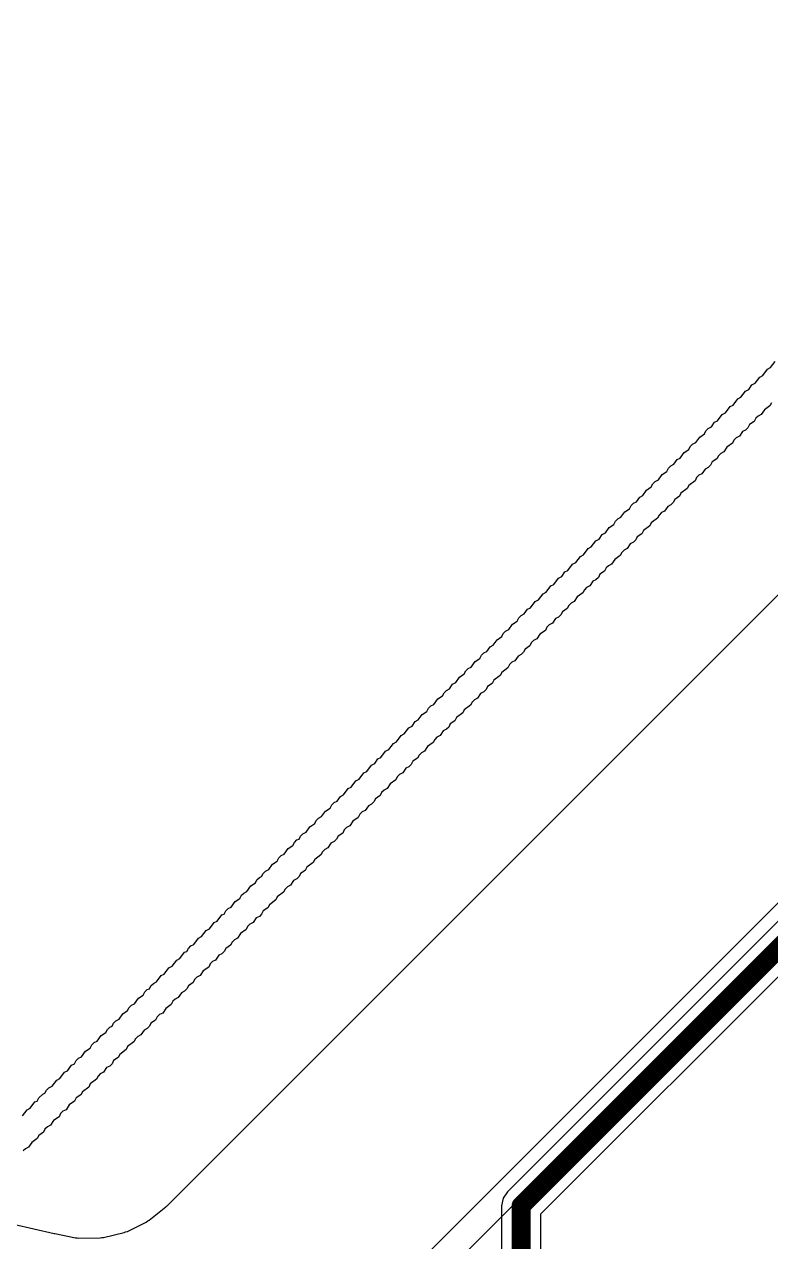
# Model space of a CAD drawing. Header units: millimetres. Extents: x 95 to 305, y 96 to 295.
# Drawn here: x 243.84 to 255.5, y 225.35 to 244.36 of the extents above; entities that cross this region are included whole.
import ezdxf

# ---------------------------------------------------------------- set-up
doc = ezdxf.new("R2010")
doc.units = ezdxf.units.MM
for name, color, linetype in [('BottomLayer', 5, 'Continuous'), ('BottomOverlay', 54, 'Continuous'), ('TopLayer', 1, 'Continuous')]:
    doc.layers.add(name, color=color, linetype=linetype)

msp = doc.modelspace()

# ---------------------------------------------------------------- linework, layer by layer
at = {"layer": 'BottomLayer'}
for p, q in [((246.071, 225.911), (264.518, 244.359)), ((245.793, 225.687), (246.05, 225.893)), ((246.05, 225.893), (246.059, 225.903)), ((246.059, 225.903), (246.071, 225.911)), ((243.673, 225.625), (244.309, 225.477)), ((245.45, 225.512), (245.746, 225.657)), ((245.746, 225.657), (245.768, 225.674)), ((245.768, 225.674), (245.793, 225.687)), ((244.309, 225.477), (244.313, 225.477)), ((244.313, 225.477), (244.316, 225.476)), ((244.316, 225.476), (244.638, 225.409)), ((245.078, 225.416), (245.398, 225.493)), ((245.398, 225.493), (245.423, 225.505)), ((245.423, 225.505), (245.45, 225.512)), ((244.638, 225.409), (244.666, 225.409)), ((244.666, 225.409), (244.694, 225.404)), ((244.694, 225.404), (245.023, 225.409)), ((245.023, 225.409), (245.05, 225.415)), ((245.05, 225.415), (245.078, 225.416))]:
    msp.add_line(p, q, dxfattribs=at)
at = {"layer": 'BottomOverlay'}
for p, q in [((246.89, 221.923), (267.542, 242.575)), ((267.664, 242.113), (247.206, 221.656)), ((255.372, 238.876), (255.445, 238.973)), ((255.445, 238.973), (255.494, 238.998)), ((255.494, 238.998), (255.567, 239.095)), ((255.202, 238.73), (255.251, 238.754)), ((255.251, 238.754), (255.324, 238.852)), ((255.324, 238.852), (255.372, 238.876)), ((255.032, 238.535), (255.105, 238.632)), ((255.105, 238.632), (255.153, 238.657)), ((255.153, 238.657), (255.202, 238.73)), ((254.788, 238.292), (254.861, 238.389)), ((254.861, 238.389), (254.91, 238.413)), ((254.91, 238.413), (254.983, 238.511)), ((254.983, 238.511), (255.032, 238.535)), ((255.482, 238.401), (255.397, 238.34)), ((255.506, 238.45), (255.482, 238.401)), ((254.618, 238.146), (254.667, 238.17)), ((254.667, 238.17), (254.74, 238.267)), ((254.74, 238.267), (254.788, 238.292)), ((255.263, 238.207), (255.239, 238.158)), ((255.299, 238.243), (255.263, 238.207)), ((255.348, 238.267), (255.299, 238.243)), ((255.397, 238.34), (255.348, 238.267)), ((254.46, 237.963), (254.484, 238.012)), ((254.484, 238.012), (254.521, 238.048)), ((254.521, 238.048), (254.569, 238.073)), ((254.569, 238.073), (254.618, 238.146)), ((255.056, 238), (255.007, 237.927)), ((255.105, 238.024), (255.056, 238)), ((255.141, 238.06), (255.105, 238.024)), ((255.166, 238.109), (255.141, 238.06)), ((255.239, 238.158), (255.166, 238.109)), ((254.241, 237.768), (254.277, 237.805)), ((254.277, 237.805), (254.326, 237.829)), ((254.326, 237.829), (254.387, 237.914)), ((254.387, 237.914), (254.46, 237.963)), ((254.898, 237.817), (254.813, 237.756)), ((254.922, 237.866), (254.898, 237.817)), ((254.959, 237.902), (254.922, 237.866)), ((255.007, 237.927), (254.959, 237.902)), ((254.082, 237.586), (254.143, 237.671)), ((254.143, 237.671), (254.216, 237.72)), ((254.216, 237.72), (254.241, 237.768)), ((254.679, 237.622), (254.654, 237.574)), ((254.715, 237.659), (254.679, 237.622)), ((254.764, 237.683), (254.715, 237.659)), ((254.813, 237.756), (254.764, 237.683)), ((253.876, 237.379), (253.9, 237.428)), ((253.9, 237.428), (253.936, 237.464)), ((253.936, 237.464), (253.985, 237.489)), ((253.985, 237.489), (254.034, 237.562)), ((254.034, 237.562), (254.082, 237.586)), ((254.472, 237.415), (254.423, 237.342)), ((254.521, 237.44), (254.472, 237.415)), ((254.557, 237.476), (254.521, 237.44)), ((254.581, 237.525), (254.557, 237.476)), ((254.654, 237.574), (254.581, 237.525)), ((253.656, 237.184), (253.693, 237.221)), ((253.693, 237.221), (253.742, 237.245)), ((253.742, 237.245), (253.802, 237.33)), ((253.802, 237.33), (253.876, 237.379)), ((254.314, 237.233), (254.216, 237.16)), ((254.338, 237.282), (254.314, 237.233)), ((254.374, 237.318), (254.338, 237.282)), ((254.423, 237.342), (254.374, 237.318)), ((253.498, 237.002), (253.559, 237.087)), ((253.559, 237.087), (253.632, 237.136)), ((253.632, 237.136), (253.656, 237.184)), ((254.095, 237.038), (254.07, 236.99)), ((254.192, 237.111), (254.095, 237.038)), ((254.216, 237.16), (254.192, 237.111)), ((253.291, 236.795), (253.316, 236.844)), ((253.316, 236.844), (253.352, 236.88)), ((253.352, 236.88), (253.401, 236.904)), ((253.401, 236.904), (253.45, 236.977)), ((253.45, 236.977), (253.498, 237.002)), ((253.936, 236.856), (253.888, 236.831)), ((253.973, 236.892), (253.936, 236.856)), ((253.997, 236.941), (253.973, 236.892)), ((254.07, 236.99), (253.997, 236.941)), ((253.109, 236.637), (253.157, 236.661)), ((253.157, 236.661), (253.218, 236.746)), ((253.218, 236.746), (253.291, 236.795)), ((253.729, 236.649), (253.632, 236.576)), ((253.754, 236.697), (253.729, 236.649)), ((253.79, 236.734), (253.754, 236.697)), ((253.839, 236.758), (253.79, 236.734)), ((253.888, 236.831), (253.839, 236.758)), ((252.914, 236.418), (252.975, 236.503)), ((252.975, 236.503), (253.048, 236.551)), ((253.048, 236.551), (253.072, 236.6)), ((253.072, 236.6), (253.109, 236.637)), ((253.51, 236.454), (253.486, 236.405)), ((253.608, 236.527), (253.51, 236.454)), ((253.632, 236.576), (253.608, 236.527)), ((252.695, 236.199), (252.768, 236.296)), ((252.768, 236.296), (252.817, 236.32)), ((252.817, 236.32), (252.865, 236.393)), ((252.865, 236.393), (252.914, 236.418)), ((253.352, 236.272), (253.304, 236.247)), ((253.389, 236.308), (253.352, 236.272)), ((253.413, 236.357), (253.389, 236.308)), ((253.486, 236.405), (253.413, 236.357)), ((252.525, 236.052), (252.573, 236.077)), ((252.573, 236.077), (252.646, 236.174)), ((252.646, 236.174), (252.695, 236.199)), ((253.17, 236.113), (253.145, 236.065)), ((253.206, 236.15), (253.17, 236.113)), ((253.255, 236.174), (253.206, 236.15)), ((253.304, 236.247), (253.255, 236.174)), ((252.33, 235.833), (252.403, 235.931)), ((252.403, 235.931), (252.452, 235.955)), ((252.452, 235.955), (252.525, 236.052)), ((252.963, 235.906), (252.926, 235.87)), ((253.011, 235.931), (252.963, 235.906)), ((253.06, 236.004), (253.011, 235.931)), ((253.145, 236.065), (253.06, 236.004)), ((252.111, 235.614), (252.184, 235.712)), ((252.184, 235.712), (252.233, 235.736)), ((252.233, 235.736), (252.281, 235.809)), ((252.281, 235.809), (252.33, 235.833)), ((252.805, 235.724), (252.768, 235.687)), ((252.829, 235.773), (252.805, 235.724)), ((252.902, 235.821), (252.829, 235.773)), ((252.926, 235.87), (252.902, 235.821)), ((251.989, 235.493), (252.062, 235.59)), ((252.062, 235.59), (252.111, 235.614)), ((252.586, 235.529), (252.561, 235.481)), ((252.622, 235.566), (252.586, 235.529)), ((252.671, 235.59), (252.622, 235.566)), ((252.719, 235.663), (252.671, 235.59)), ((252.768, 235.687), (252.719, 235.663)), ((251.746, 235.249), (251.819, 235.347)), ((251.819, 235.347), (251.868, 235.371)), ((251.868, 235.371), (251.941, 235.468)), ((251.941, 235.468), (251.989, 235.493)), ((252.379, 235.322), (252.342, 235.286)), ((252.427, 235.347), (252.379, 235.322)), ((252.476, 235.42), (252.427, 235.347)), ((252.561, 235.481), (252.476, 235.42)), ((251.563, 235.091), (251.6, 235.128)), ((251.6, 235.128), (251.648, 235.152)), ((251.648, 235.152), (251.697, 235.225)), ((251.697, 235.225), (251.746, 235.249)), ((252.22, 235.14), (252.184, 235.103)), ((252.245, 235.188), (252.22, 235.14)), ((252.318, 235.237), (252.245, 235.188)), ((252.342, 235.286), (252.318, 235.237)), ((251.405, 234.909), (251.466, 234.994)), ((251.466, 234.994), (251.539, 235.042)), ((251.539, 235.042), (251.563, 235.091)), ((252.001, 234.945), (251.977, 234.896)), ((252.038, 234.982), (252.001, 234.945)), ((252.087, 235.006), (252.038, 234.982)), ((252.135, 235.079), (252.087, 235.006)), ((252.184, 235.103), (252.135, 235.079)), ((251.162, 234.665), (251.223, 234.75)), ((251.223, 234.75), (251.296, 234.799)), ((251.296, 234.799), (251.32, 234.848)), ((251.32, 234.848), (251.356, 234.884)), ((251.356, 234.884), (251.405, 234.909)), ((251.843, 234.762), (251.794, 234.738)), ((251.892, 234.836), (251.843, 234.762)), ((251.977, 234.896), (251.892, 234.836)), ((251.016, 234.543), (251.064, 234.568)), ((251.064, 234.568), (251.113, 234.641)), ((251.113, 234.641), (251.162, 234.665)), ((251.636, 234.556), (251.6, 234.519)), ((251.661, 234.604), (251.636, 234.556)), ((251.734, 234.653), (251.661, 234.604)), ((251.758, 234.702), (251.734, 234.653)), ((251.794, 234.738), (251.758, 234.702)), ((250.821, 234.324), (250.882, 234.41)), ((250.882, 234.41), (250.955, 234.458)), ((250.955, 234.458), (250.979, 234.507)), ((250.979, 234.507), (251.016, 234.543)), ((251.454, 234.397), (251.417, 234.361)), ((251.502, 234.422), (251.454, 234.397)), ((251.551, 234.495), (251.502, 234.422)), ((251.6, 234.519), (251.551, 234.495)), ((250.638, 234.166), (250.711, 234.215)), ((250.711, 234.215), (250.736, 234.264)), ((250.736, 234.264), (250.772, 234.3)), ((250.772, 234.3), (250.821, 234.324)), ((251.271, 234.191), (251.174, 234.117)), ((251.296, 234.239), (251.271, 234.191)), ((251.393, 234.312), (251.296, 234.239)), ((251.417, 234.361), (251.393, 234.312)), ((250.431, 233.959), (250.48, 233.984)), ((250.48, 233.984), (250.529, 234.057)), ((250.529, 234.057), (250.578, 234.081)), ((250.578, 234.081), (250.638, 234.166)), ((251.076, 234.02), (251.052, 233.971)), ((251.149, 234.069), (251.076, 234.02)), ((251.174, 234.117), (251.149, 234.069)), ((250.237, 233.74), (250.298, 233.825)), ((250.298, 233.825), (250.371, 233.874)), ((250.371, 233.874), (250.395, 233.923)), ((250.395, 233.923), (250.431, 233.959)), ((250.87, 233.813), (250.833, 233.777)), ((250.918, 233.838), (250.87, 233.813)), ((250.967, 233.911), (250.918, 233.838)), ((251.016, 233.935), (250.967, 233.911)), ((251.052, 233.971), (251.016, 233.935)), ((250.054, 233.582), (250.127, 233.631)), ((250.127, 233.631), (250.152, 233.679)), ((250.152, 233.679), (250.188, 233.716)), ((250.188, 233.716), (250.237, 233.74)), ((250.687, 233.606), (250.59, 233.533)), ((250.711, 233.655), (250.687, 233.606)), ((250.809, 233.728), (250.711, 233.655)), ((250.833, 233.777), (250.809, 233.728)), ((249.896, 233.399), (249.945, 233.472)), ((249.945, 233.472), (249.993, 233.497)), ((249.993, 233.497), (250.054, 233.582)), ((250.492, 233.436), (250.468, 233.387)), ((250.565, 233.485), (250.492, 233.436)), ((250.59, 233.533), (250.565, 233.485)), ((249.653, 233.156), (249.726, 233.253)), ((249.726, 233.253), (249.774, 233.278)), ((249.774, 233.278), (249.847, 233.375)), ((249.847, 233.375), (249.896, 233.399)), ((250.285, 233.229), (250.249, 233.193)), ((250.334, 233.253), (250.285, 233.229)), ((250.383, 233.326), (250.334, 233.253)), ((250.431, 233.351), (250.383, 233.326)), ((250.468, 233.387), (250.431, 233.351)), ((249.482, 233.01), (249.531, 233.034)), ((249.531, 233.034), (249.604, 233.132)), ((249.604, 233.132), (249.653, 233.156)), ((250.139, 233.083), (250.091, 233.01)), ((250.225, 233.144), (250.139, 233.083)), ((250.249, 233.193), (250.225, 233.144)), ((249.312, 232.815), (249.361, 232.888)), ((249.361, 232.888), (249.409, 232.913)), ((249.409, 232.913), (249.482, 233.01)), ((249.908, 232.852), (249.884, 232.803)), ((249.981, 232.901), (249.908, 232.852)), ((250.006, 232.949), (249.981, 232.901)), ((250.042, 232.986), (250.006, 232.949)), ((250.091, 233.01), (250.042, 232.986)), ((249.068, 232.572), (249.141, 232.669)), ((249.141, 232.669), (249.19, 232.694)), ((249.19, 232.694), (249.263, 232.791)), ((249.263, 232.791), (249.312, 232.815)), ((249.75, 232.669), (249.701, 232.645)), ((249.799, 232.742), (249.75, 232.669)), ((249.847, 232.767), (249.799, 232.742)), ((249.884, 232.803), (249.847, 232.767)), ((248.947, 232.45), (249.02, 232.548)), ((249.02, 232.548), (249.068, 232.572)), ((249.555, 232.499), (249.507, 232.426)), ((249.64, 232.56), (249.555, 232.499)), ((249.665, 232.608), (249.64, 232.56)), ((249.701, 232.645), (249.665, 232.608)), ((248.728, 232.231), (248.776, 232.304)), ((248.776, 232.304), (248.825, 232.329)), ((248.825, 232.329), (248.898, 232.426)), ((248.898, 232.426), (248.947, 232.45)), ((249.397, 232.316), (249.324, 232.268)), ((249.421, 232.365), (249.397, 232.316)), ((249.458, 232.402), (249.421, 232.365)), ((249.507, 232.426), (249.458, 232.402)), ((248.545, 232.073), (248.618, 232.122)), ((248.618, 232.122), (248.643, 232.17)), ((248.643, 232.17), (248.679, 232.207)), ((248.679, 232.207), (248.728, 232.231)), ((249.166, 232.085), (249.117, 232.061)), ((249.214, 232.158), (249.166, 232.085)), ((249.263, 232.182), (249.214, 232.158)), ((249.3, 232.219), (249.263, 232.182)), ((249.324, 232.268), (249.3, 232.219)), ((248.375, 231.878), (248.399, 231.927)), ((248.399, 231.927), (248.436, 231.963)), ((248.436, 231.963), (248.484, 231.988)), ((248.484, 231.988), (248.545, 232.073)), ((248.971, 231.915), (248.922, 231.842)), ((249.056, 231.976), (248.971, 231.915)), ((249.081, 232.024), (249.056, 231.976)), ((249.117, 232.061), (249.081, 232.024)), ((248.156, 231.684), (248.192, 231.72)), ((248.192, 231.72), (248.241, 231.744)), ((248.241, 231.744), (248.302, 231.83)), ((248.302, 231.83), (248.375, 231.878)), ((248.813, 231.732), (248.74, 231.684)), ((248.837, 231.781), (248.813, 231.732)), ((248.874, 231.817), (248.837, 231.781)), ((248.922, 231.842), (248.874, 231.817)), ((247.961, 231.489), (248.034, 231.538)), ((248.034, 231.538), (248.058, 231.586)), ((248.058, 231.586), (248.095, 231.623)), ((248.095, 231.623), (248.131, 231.635)), ((248.131, 231.635), (248.156, 231.684)), ((248.63, 231.574), (248.582, 231.501)), ((248.679, 231.598), (248.63, 231.574)), ((248.716, 231.635), (248.679, 231.598)), ((248.74, 231.684), (248.716, 231.635)), ((247.791, 231.294), (247.815, 231.343)), ((247.815, 231.343), (247.851, 231.379)), ((247.851, 231.379), (247.9, 231.404)), ((247.9, 231.404), (247.961, 231.489)), ((248.472, 231.391), (248.375, 231.318)), ((248.496, 231.44), (248.472, 231.391)), ((248.533, 231.477), (248.496, 231.44)), ((248.582, 231.501), (248.533, 231.477)), ((247.572, 231.099), (247.608, 231.136)), ((247.608, 231.136), (247.657, 231.16)), ((247.657, 231.16), (247.718, 231.245)), ((247.718, 231.245), (247.791, 231.294)), ((248.229, 231.148), (248.156, 231.099)), ((248.253, 231.197), (248.229, 231.148)), ((248.35, 231.27), (248.253, 231.197)), ((248.375, 231.318), (248.35, 231.27)), ((247.377, 230.905), (247.45, 230.953)), ((247.45, 230.953), (247.474, 231.002)), ((247.474, 231.002), (247.511, 231.039)), ((247.511, 231.039), (247.547, 231.051)), ((247.547, 231.051), (247.572, 231.099)), ((248.046, 230.99), (247.998, 230.917)), ((248.095, 231.014), (248.046, 230.99)), ((248.131, 231.051), (248.095, 231.014)), ((248.156, 231.099), (248.131, 231.051)), ((247.206, 230.71), (247.231, 230.759)), ((247.231, 230.759), (247.267, 230.795)), ((247.267, 230.795), (247.316, 230.819)), ((247.316, 230.819), (247.377, 230.905)), ((247.888, 230.807), (247.791, 230.734)), ((247.912, 230.856), (247.888, 230.807)), ((247.949, 230.893), (247.912, 230.856)), ((247.998, 230.917), (247.949, 230.893)), ((247.024, 230.552), (247.073, 230.576)), ((247.073, 230.576), (247.133, 230.661)), ((247.133, 230.661), (247.206, 230.71)), ((247.645, 230.564), (247.572, 230.515)), ((247.669, 230.613), (247.645, 230.564)), ((247.766, 230.686), (247.669, 230.613)), ((247.791, 230.734), (247.766, 230.686)), ((246.854, 230.357), (246.927, 230.454)), ((246.927, 230.454), (246.963, 230.467)), ((246.963, 230.467), (246.987, 230.515)), ((246.987, 230.515), (247.024, 230.552)), ((247.462, 230.406), (247.413, 230.333)), ((247.511, 230.43), (247.462, 230.406)), ((247.547, 230.467), (247.511, 230.43)), ((247.572, 230.515), (247.547, 230.467)), ((246.61, 230.114), (246.683, 230.211)), ((246.683, 230.211), (246.732, 230.235)), ((246.732, 230.235), (246.805, 230.333)), ((246.805, 230.333), (246.854, 230.357)), ((247.304, 230.223), (247.219, 230.162)), ((247.328, 230.272), (247.304, 230.223)), ((247.365, 230.308), (247.328, 230.272)), ((247.413, 230.333), (247.365, 230.308)), ((246.44, 229.968), (246.488, 229.992)), ((246.488, 229.992), (246.561, 230.089)), ((246.561, 230.089), (246.61, 230.114)), ((247.085, 230.028), (247.06, 229.98)), ((247.121, 230.065), (247.085, 230.028)), ((247.17, 230.089), (247.121, 230.065)), ((247.219, 230.162), (247.17, 230.089)), ((246.269, 229.773), (246.342, 229.87)), ((246.342, 229.87), (246.379, 229.882)), ((246.379, 229.882), (246.403, 229.931)), ((246.403, 229.931), (246.44, 229.968)), ((246.878, 229.822), (246.829, 229.749)), ((246.927, 229.846), (246.878, 229.822)), ((246.963, 229.882), (246.927, 229.846)), ((246.987, 229.931), (246.963, 229.882)), ((247.06, 229.98), (246.987, 229.931)), ((246.026, 229.529), (246.099, 229.627)), ((246.099, 229.627), (246.148, 229.651)), ((246.148, 229.651), (246.221, 229.749)), ((246.221, 229.749), (246.269, 229.773)), ((246.72, 229.639), (246.635, 229.578)), ((246.744, 229.688), (246.72, 229.639)), ((246.781, 229.724), (246.744, 229.688)), ((246.829, 229.749), (246.781, 229.724)), ((245.904, 229.408), (245.977, 229.505)), ((245.977, 229.505), (246.026, 229.529)), ((246.501, 229.444), (246.476, 229.396)), ((246.537, 229.481), (246.501, 229.444)), ((246.586, 229.505), (246.537, 229.481)), ((246.635, 229.578), (246.586, 229.505)), ((245.697, 229.201), (245.722, 229.25)), ((245.722, 229.25), (245.758, 229.286)), ((245.758, 229.286), (245.795, 229.298)), ((245.795, 229.298), (245.819, 229.347)), ((245.819, 229.347), (245.856, 229.383)), ((245.856, 229.383), (245.904, 229.408)), ((246.294, 229.237), (246.245, 229.164)), ((246.342, 229.262), (246.294, 229.237)), ((246.379, 229.298), (246.342, 229.262)), ((246.403, 229.347), (246.379, 229.298)), ((246.476, 229.396), (246.403, 229.347)), ((245.478, 229.006), (245.515, 229.043)), ((245.515, 229.043), (245.564, 229.067)), ((245.564, 229.067), (245.624, 229.152)), ((245.624, 229.152), (245.697, 229.201)), ((246.136, 229.055), (246.05, 228.994)), ((246.16, 229.104), (246.136, 229.055)), ((246.196, 229.14), (246.16, 229.104)), ((246.245, 229.164), (246.196, 229.14)), ((245.32, 228.824), (245.381, 228.909)), ((245.381, 228.909), (245.454, 228.958)), ((245.454, 228.958), (245.478, 229.006)), ((245.916, 228.86), (245.892, 228.811)), ((245.953, 228.897), (245.916, 228.86)), ((246.002, 228.921), (245.953, 228.897)), ((246.05, 228.994), (246.002, 228.921)), ((245.113, 228.617), (245.138, 228.665)), ((245.138, 228.665), (245.174, 228.702)), ((245.174, 228.702), (245.211, 228.714)), ((245.211, 228.714), (245.235, 228.763)), ((245.235, 228.763), (245.271, 228.799)), ((245.271, 228.799), (245.32, 228.824)), ((245.758, 228.678), (245.71, 228.653)), ((245.795, 228.714), (245.758, 228.678)), ((245.819, 228.763), (245.795, 228.714)), ((245.892, 228.811), (245.819, 228.763)), ((244.931, 228.459), (244.979, 228.483)), ((244.979, 228.483), (245.04, 228.568)), ((245.04, 228.568), (245.113, 228.617)), ((245.551, 228.471), (245.454, 228.398)), ((245.576, 228.519), (245.551, 228.471)), ((245.612, 228.556), (245.576, 228.519)), ((245.661, 228.58), (245.612, 228.556)), ((245.71, 228.653), (245.661, 228.58)), ((244.736, 228.239), (244.797, 228.325)), ((244.797, 228.325), (244.87, 228.373)), ((244.87, 228.373), (244.894, 228.422)), ((244.894, 228.422), (244.931, 228.459)), ((245.43, 228.349), (245.332, 228.276)), ((245.454, 228.398), (245.43, 228.349)), ((244.517, 228.02), (244.578, 228.106)), ((244.578, 228.106), (244.626, 228.13)), ((244.626, 228.13), (244.651, 228.179)), ((244.651, 228.179), (244.687, 228.215)), ((244.687, 228.215), (244.736, 228.239)), ((245.174, 228.093), (245.125, 228.069)), ((245.211, 228.13), (245.174, 228.093)), ((245.235, 228.179), (245.211, 228.13)), ((245.308, 228.227), (245.235, 228.179)), ((245.332, 228.276), (245.308, 228.227)), ((244.347, 227.874), (244.395, 227.899)), ((244.395, 227.899), (244.468, 227.996)), ((244.468, 227.996), (244.517, 228.02)), ((244.992, 227.935), (244.967, 227.887)), ((245.028, 227.972), (244.992, 227.935)), ((245.077, 227.996), (245.028, 227.972)), ((245.125, 228.069), (245.077, 227.996)), ((244.164, 227.668), (244.188, 227.716)), ((244.188, 227.716), (244.225, 227.753)), ((244.225, 227.753), (244.274, 227.777)), ((244.274, 227.777), (244.347, 227.874)), ((244.846, 227.765), (244.748, 227.692)), ((244.87, 227.814), (244.846, 227.765)), ((244.967, 227.887), (244.87, 227.814)), ((243.933, 227.436), (244.006, 227.534)), ((244.006, 227.534), (244.042, 227.546)), ((244.042, 227.546), (244.067, 227.595)), ((244.067, 227.595), (244.128, 227.655)), ((244.128, 227.655), (244.164, 227.668)), ((244.626, 227.546), (244.541, 227.485)), ((244.651, 227.595), (244.626, 227.546)), ((244.724, 227.643), (244.651, 227.595)), ((244.748, 227.692), (244.724, 227.643)), ((243.811, 227.315), (243.884, 227.412)), ((243.884, 227.412), (243.933, 227.436)), ((244.407, 227.351), (244.383, 227.302)), ((244.444, 227.388), (244.407, 227.351)), ((244.493, 227.412), (244.444, 227.388)), ((244.541, 227.485), (244.493, 227.412)), ((244.201, 227.144), (244.164, 227.108)), ((244.249, 227.169), (244.201, 227.144)), ((244.298, 227.242), (244.249, 227.169)), ((244.383, 227.302), (244.298, 227.242)), ((244.042, 226.962), (243.957, 226.901)), ((244.067, 227.01), (244.042, 226.962)), ((244.14, 227.059), (244.067, 227.01)), ((244.164, 227.108), (244.14, 227.059)), ((243.86, 226.803), (243.823, 226.767)), ((243.908, 226.828), (243.86, 226.803)), ((243.957, 226.901), (243.908, 226.828))]:
    msp.add_line(p, q, dxfattribs=at)
at = {"layer": 'TopLayer'}
for p, q in [((246.071, 225.911), (264.518, 244.359)), ((259.71, 234.454), (251.384, 226.127)), ((251.906, 225.784), (260.053, 233.931)), ((251.317, 226.028), (251.294, 225.911)), ((251.384, 226.127), (251.317, 226.028)), ((245.793, 225.687), (246.05, 225.893)), ((246.05, 225.893), (246.059, 225.903)), ((246.059, 225.903), (246.071, 225.911)), ((251.294, 225.911), (251.294, 225.911)), ((251.294, 225.911), (251.294, 207.295)), ((243.673, 225.625), (244.309, 225.477)), ((245.45, 225.512), (245.746, 225.657)), ((245.746, 225.657), (245.768, 225.674)), ((245.768, 225.674), (245.793, 225.687)), ((251.906, 207.168), (251.906, 225.784)), ((244.309, 225.477), (244.313, 225.477)), ((244.313, 225.477), (244.316, 225.476)), ((244.316, 225.476), (244.638, 225.409)), ((245.078, 225.416), (245.398, 225.493)), ((245.398, 225.493), (245.423, 225.505)), ((245.423, 225.505), (245.45, 225.512)), ((244.638, 225.409), (244.666, 225.409)), ((244.666, 225.409), (244.694, 225.404)), ((244.694, 225.404), (245.023, 225.409)), ((245.023, 225.409), (245.05, 225.415)), ((245.05, 225.415), (245.078, 225.416))]:
    msp.add_line(p, q, dxfattribs=at)
at = {"layer": 'TopLayer', "const_width": 0.3}
for points in [[(251.6, 225.911), (259.926, 234.237)], [(251.6, 207.168), (251.6, 225.911)]]:
    msp.add_lwpolyline(points, dxfattribs=at)
at = {"layer": 'TopLayer', "const_width": 0.15}
msp.add_lwpolyline([(251.525, 225.911, 1), (251.675, 225.911, 1)], format="xyb", close=True, dxfattribs=at)
msp.add_lwpolyline([(251.525, 225.911, 1), (251.675, 225.911, 1)], format="xyb", close=True, dxfattribs=at)

doc.saveas('drawing.dxf')
